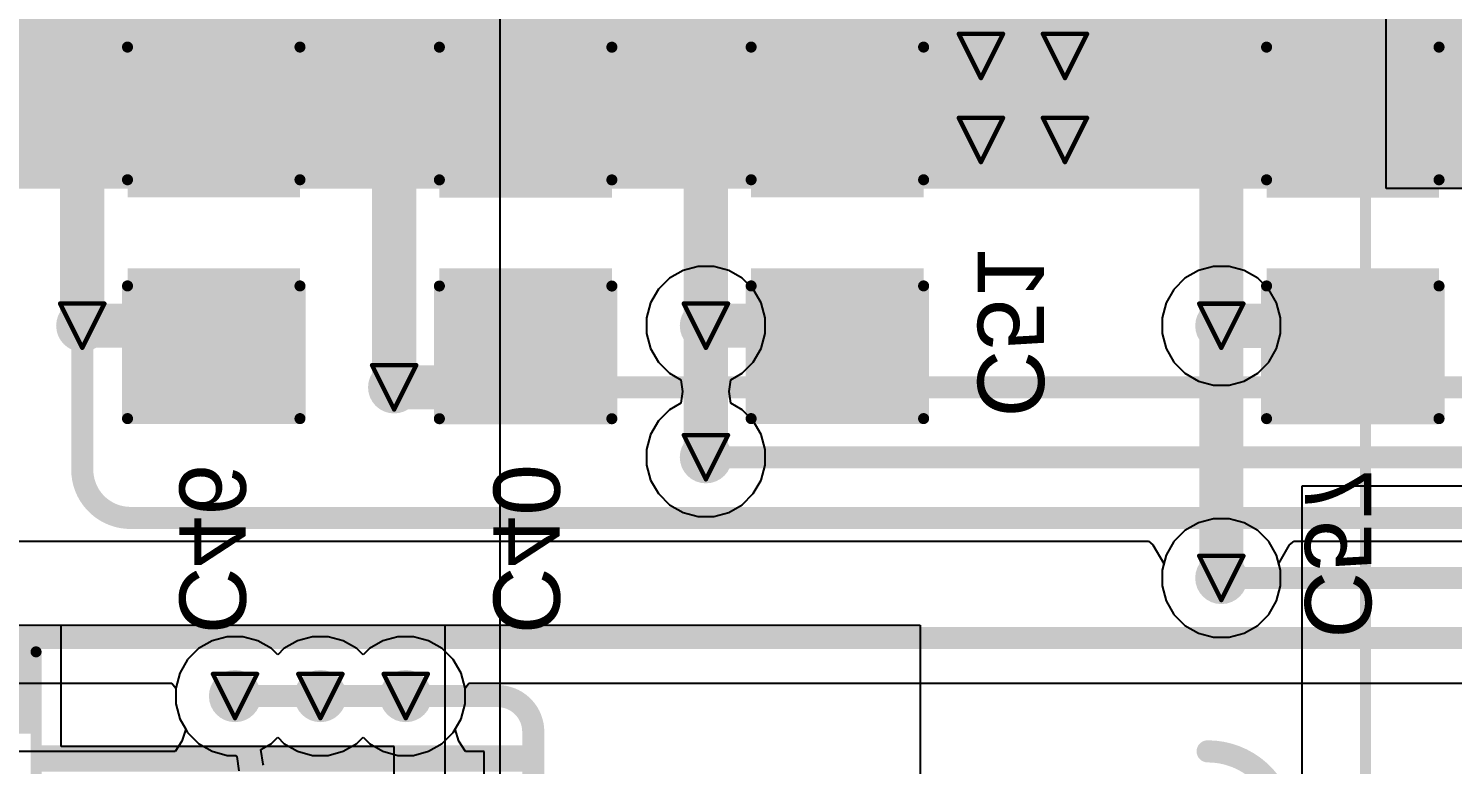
# Model space of a CAD drawing. Header units: inches. Extents: x 0 to 35.2, y -0.7 to 15.9.
# Drawn here: x 0.532 to 1.176, y 1.194 to 1.527 of the extents above; entities that cross this region are included whole.
import ezdxf

# ---------------------------------------------------------------- set-up
doc = ezdxf.new("R2010")
doc.units = ezdxf.units.IN
doc.header["$MEASUREMENT"] = 0
for name, color, linetype in [('Bottom Layer', 5, 'Continuous'), ('Bottom Overlay', 54, 'Continuous'), ('Bottom Paste', 16, 'Continuous'), ('Bottom Solder', 6, 'Continuous'), ('Drill Drawing', 1, 'Continuous'), ('GND1', 16, 'Continuous'), ('GND2', 76, 'Continuous'), ('Top Layer', 1, 'Continuous'), ('Top Overlay', 2, 'Continuous'), ('Via Holes', 16, 'Continuous')]:
    doc.layers.add(name, color=color, linetype=linetype)
doc.styles.add('Arial', font='', dxfattribs={"height": 0.2})
doc.styles.get('Arial').set_extended_font_data('Arial')

# ---------------------------------------------------------------- blocks, each defined once
blk = doc.blocks.new('R___0603_B_19')
at = {"layer": 'Bottom Layer'}
for points in [[(-0.045, -0.0175), (-0.045, 0.0175), (-0.015, 0.0175), (-0.015, -0.0175)], [(0.015, -0.0175), (0.015, 0.0175), (0.045, 0.0175), (0.045, -0.0175)]]:
    blk.add_hatch(color=5, dxfattribs=at).paths.add_polyline_path(points)
at = {"layer": 'Bottom Paste'}
for points in [[(-0.045, -0.0175), (-0.045, 0.0175), (-0.015, 0.0175), (-0.015, -0.0175)], [(0.015, -0.0175), (0.015, 0.0175), (0.045, 0.0175), (0.045, -0.0175)]]:
    blk.add_hatch(color=16, dxfattribs=at).paths.add_polyline_path(points)
at = {"layer": 'Bottom Solder'}
for points in [[(-0.049, -0.0215), (-0.049, 0.0215), (-0.011, 0.0215), (-0.011, -0.0215)], [(0.011, -0.0215), (0.011, 0.0215), (0.049, 0.0215), (0.049, -0.0215)]]:
    blk.add_hatch(color=6, dxfattribs=at).paths.add_polyline_path(points)
at = {"layer": 'Bottom Overlay'}
for points in [[(-0.048, -0.021, 0.005, 0.005, 0), (-0.048, 0.021, 0.005, 0.005, 0)], [(-0.048, 0.021, 0.005, 0.005, 0), (0.048, 0.021, 0.005, 0.005, 0)], [(0.048, -0.021, 0.005, 0.005, 0), (0.048, 0.021, 0.005, 0.005, 0)], [(0.048, -0.021, 0.005, 0.005, 0), (-0.048, -0.021, 0.005, 0.005, 0)]]:
    blk.add_lwpolyline(points, format="xyseb", dxfattribs=at)
for points in [[(-0.04925, 0.021, 0.0025, 0.0025, 1), (-0.04675, 0.021, 0.0025, 0.0025, 1)], [(-0.04925, 0.021, 0.0025, 0.0025, 1), (-0.04675, 0.021, 0.0025, 0.0025, 1)], [(0.04675, 0.021, 0.0025, 0.0025, 1), (0.04925, 0.021, 0.0025, 0.0025, 1)], [(0.04675, 0.021, 0.0025, 0.0025, 1), (0.04925, 0.021, 0.0025, 0.0025, 1)], [(-0.04925, -0.021, 0.0025, 0.0025, 1), (-0.04675, -0.021, 0.0025, 0.0025, 1)], [(-0.04925, -0.021, 0.0025, 0.0025, 1), (-0.04675, -0.021, 0.0025, 0.0025, 1)], [(0.04675, -0.021, 0.0025, 0.0025, 1), (0.04925, -0.021, 0.0025, 0.0025, 1)], [(0.04675, -0.021, 0.0025, 0.0025, 1), (0.04925, -0.021, 0.0025, 0.0025, 1)]]:
    blk.add_lwpolyline(points, format="xyseb", close=True, dxfattribs=at)
blk = doc.blocks.new('RAC05_05SK_480_26')
at = {"layer": 'Top Overlay'}
blk.add_lwpolyline([(1.03346, 0.5378, 0.005, 0.005, 0), (-1.03346, 0.5378, 0.005, 0.005, 0)], format="xyseb", dxfattribs=at)
blk = doc.blocks.new('C___1206_B_141')
at = {"layer": 'Bottom Layer'}
for points in [[(-0.08, 0.035), (-0.02, 0.035), (-0.02, -0.035), (-0.08, -0.035)], [(0.02, 0.035), (0.08, 0.035), (0.08, -0.035), (0.02, -0.035)]]:
    blk.add_hatch(color=5, dxfattribs=at).paths.add_polyline_path(points)
at = {"layer": 'Bottom Paste'}
for points in [[(-0.08, 0.035), (-0.02, 0.035), (-0.02, -0.035), (-0.08, -0.035)], [(0.02, 0.035), (0.08, 0.035), (0.08, -0.035), (0.02, -0.035)]]:
    blk.add_hatch(color=16, dxfattribs=at).paths.add_polyline_path(points)
at = {"layer": 'Bottom Solder'}
for points in [[(-0.084, 0.039), (-0.016, 0.039), (-0.016, -0.039), (-0.084, -0.039)], [(0.016, 0.039), (0.084, 0.039), (0.084, -0.039), (0.016, -0.039)]]:
    blk.add_hatch(color=6, dxfattribs=at).paths.add_polyline_path(points)
at = {"layer": 'Bottom Overlay'}
for points in [[(-0.024, 0.039, 0.005, 0.005, 0), (-0.084, 0.039, 0.005, 0.005, 0)], [(-0.084, -0.039, 0.005, 0.005, 0), (-0.084, 0.039, 0.005, 0.005, 0)], [(0.084, 0.039, 0.005, 0.005, 0), (0.024, 0.039, 0.005, 0.005, 0)], [(0.084, -0.039, 0.005, 0.005, 0), (0.084, 0.039, 0.005, 0.005, 0)], [(-0.024, -0.039, 0.005, 0.005, 0), (-0.084, -0.039, 0.005, 0.005, 0)], [(0.084, -0.039, 0.005, 0.005, 0), (0.024, -0.039, 0.005, 0.005, 0)]]:
    blk.add_lwpolyline(points, format="xyseb", dxfattribs=at)
for points in [[(-0.08525, 0.039, 0.0025, 0.0025, 1), (-0.08275, 0.039, 0.0025, 0.0025, 1)], [(-0.08525, 0.039, 0.0025, 0.0025, 1), (-0.08275, 0.039, 0.0025, 0.0025, 1)], [(-0.02525, 0.039, 0.0025, 0.0025, 1), (-0.02275, 0.039, 0.0025, 0.0025, 1)], [(0.02275, 0.039, 0.0025, 0.0025, 1), (0.02525, 0.039, 0.0025, 0.0025, 1)], [(0.08275, 0.039, 0.0025, 0.0025, 1), (0.08525, 0.039, 0.0025, 0.0025, 1)], [(0.08275, 0.039, 0.0025, 0.0025, 1), (0.08525, 0.039, 0.0025, 0.0025, 1)], [(-0.08525, -0.039, 0.0025, 0.0025, 1), (-0.08275, -0.039, 0.0025, 0.0025, 1)], [(-0.08525, -0.039, 0.0025, 0.0025, 1), (-0.08275, -0.039, 0.0025, 0.0025, 1)], [(-0.02525, -0.039, 0.0025, 0.0025, 1), (-0.02275, -0.039, 0.0025, 0.0025, 1)], [(0.02275, -0.039, 0.0025, 0.0025, 1), (0.02525, -0.039, 0.0025, 0.0025, 1)], [(0.08275, -0.039, 0.0025, 0.0025, 1), (0.08525, -0.039, 0.0025, 0.0025, 1)], [(0.08275, -0.039, 0.0025, 0.0025, 1), (0.08525, -0.039, 0.0025, 0.0025, 1)]]:
    blk.add_lwpolyline(points, format="xyseb", close=True, dxfattribs=at)
blk = doc.blocks.new('C___1206_B_147')
at = {"layer": 'Bottom Layer'}
for points in [[(-0.08, 0.035), (-0.02, 0.035), (-0.02, -0.035), (-0.08, -0.035)], [(0.02, 0.035), (0.08, 0.035), (0.08, -0.035), (0.02, -0.035)]]:
    blk.add_hatch(color=5, dxfattribs=at).paths.add_polyline_path(points)
at = {"layer": 'Bottom Paste'}
for points in [[(-0.08, 0.035), (-0.02, 0.035), (-0.02, -0.035), (-0.08, -0.035)], [(0.02, 0.035), (0.08, 0.035), (0.08, -0.035), (0.02, -0.035)]]:
    blk.add_hatch(color=16, dxfattribs=at).paths.add_polyline_path(points)
at = {"layer": 'Bottom Solder'}
for points in [[(-0.084, 0.039), (-0.016, 0.039), (-0.016, -0.039), (-0.084, -0.039)], [(0.016, 0.039), (0.084, 0.039), (0.084, -0.039), (0.016, -0.039)]]:
    blk.add_hatch(color=6, dxfattribs=at).paths.add_polyline_path(points)
at = {"layer": 'Bottom Overlay'}
for points in [[(-0.024, 0.039, 0.005, 0.005, 0), (-0.084, 0.039, 0.005, 0.005, 0)], [(-0.084, -0.039, 0.005, 0.005, 0), (-0.084, 0.039, 0.005, 0.005, 0)], [(0.084, 0.039, 0.005, 0.005, 0), (0.024, 0.039, 0.005, 0.005, 0)], [(0.084, -0.039, 0.005, 0.005, 0), (0.084, 0.039, 0.005, 0.005, 0)], [(-0.024, -0.039, 0.005, 0.005, 0), (-0.084, -0.039, 0.005, 0.005, 0)], [(0.084, -0.039, 0.005, 0.005, 0), (0.024, -0.039, 0.005, 0.005, 0)]]:
    blk.add_lwpolyline(points, format="xyseb", dxfattribs=at)
for points in [[(-0.08525, 0.039, 0.0025, 0.0025, 1), (-0.08275, 0.039, 0.0025, 0.0025, 1)], [(-0.08525, 0.039, 0.0025, 0.0025, 1), (-0.08275, 0.039, 0.0025, 0.0025, 1)], [(-0.02525, 0.039, 0.0025, 0.0025, 1), (-0.02275, 0.039, 0.0025, 0.0025, 1)], [(0.02275, 0.039, 0.0025, 0.0025, 1), (0.02525, 0.039, 0.0025, 0.0025, 1)], [(0.08275, 0.039, 0.0025, 0.0025, 1), (0.08525, 0.039, 0.0025, 0.0025, 1)], [(0.08275, 0.039, 0.0025, 0.0025, 1), (0.08525, 0.039, 0.0025, 0.0025, 1)], [(-0.08525, -0.039, 0.0025, 0.0025, 1), (-0.08275, -0.039, 0.0025, 0.0025, 1)], [(-0.08525, -0.039, 0.0025, 0.0025, 1), (-0.08275, -0.039, 0.0025, 0.0025, 1)], [(-0.02525, -0.039, 0.0025, 0.0025, 1), (-0.02275, -0.039, 0.0025, 0.0025, 1)], [(0.02275, -0.039, 0.0025, 0.0025, 1), (0.02525, -0.039, 0.0025, 0.0025, 1)], [(0.08275, -0.039, 0.0025, 0.0025, 1), (0.08525, -0.039, 0.0025, 0.0025, 1)], [(0.08275, -0.039, 0.0025, 0.0025, 1), (0.08525, -0.039, 0.0025, 0.0025, 1)]]:
    blk.add_lwpolyline(points, format="xyseb", close=True, dxfattribs=at)
blk = doc.blocks.new('C___1206_B_152')
at = {"layer": 'Bottom Layer'}
for points in [[(-0.08, 0.035), (-0.02, 0.035), (-0.02, -0.035), (-0.08, -0.035)], [(0.02, 0.035), (0.08, 0.035), (0.08, -0.035), (0.02, -0.035)]]:
    blk.add_hatch(color=5, dxfattribs=at).paths.add_polyline_path(points)
at = {"layer": 'Bottom Paste'}
for points in [[(-0.08, 0.035), (-0.02, 0.035), (-0.02, -0.035), (-0.08, -0.035)], [(0.02, 0.035), (0.08, 0.035), (0.08, -0.035), (0.02, -0.035)]]:
    blk.add_hatch(color=16, dxfattribs=at).paths.add_polyline_path(points)
at = {"layer": 'Bottom Solder'}
for points in [[(-0.084, 0.039), (-0.016, 0.039), (-0.016, -0.039), (-0.084, -0.039)], [(0.016, 0.039), (0.084, 0.039), (0.084, -0.039), (0.016, -0.039)]]:
    blk.add_hatch(color=6, dxfattribs=at).paths.add_polyline_path(points)
at = {"layer": 'Bottom Overlay'}
for points in [[(-0.084, -0.039, 0.005, 0.005, 0), (-0.084, 0.039, 0.005, 0.005, 0)], [(-0.024, 0.039, 0.005, 0.005, 0), (-0.084, 0.039, 0.005, 0.005, 0)], [(0.084, 0.039, 0.005, 0.005, 0), (0.024, 0.039, 0.005, 0.005, 0)], [(0.084, -0.039, 0.005, 0.005, 0), (0.084, 0.039, 0.005, 0.005, 0)], [(-0.024, -0.039, 0.005, 0.005, 0), (-0.084, -0.039, 0.005, 0.005, 0)], [(0.084, -0.039, 0.005, 0.005, 0), (0.024, -0.039, 0.005, 0.005, 0)]]:
    blk.add_lwpolyline(points, format="xyseb", dxfattribs=at)
for points in [[(-0.08525, 0.039, 0.0025, 0.0025, 1), (-0.08275, 0.039, 0.0025, 0.0025, 1)], [(-0.08525, 0.039, 0.0025, 0.0025, 1), (-0.08275, 0.039, 0.0025, 0.0025, 1)], [(-0.02525, 0.039, 0.0025, 0.0025, 1), (-0.02275, 0.039, 0.0025, 0.0025, 1)], [(0.02275, 0.039, 0.0025, 0.0025, 1), (0.02525, 0.039, 0.0025, 0.0025, 1)], [(0.08275, 0.039, 0.0025, 0.0025, 1), (0.08525, 0.039, 0.0025, 0.0025, 1)], [(0.08275, 0.039, 0.0025, 0.0025, 1), (0.08525, 0.039, 0.0025, 0.0025, 1)], [(-0.08525, -0.039, 0.0025, 0.0025, 1), (-0.08275, -0.039, 0.0025, 0.0025, 1)], [(-0.08525, -0.039, 0.0025, 0.0025, 1), (-0.08275, -0.039, 0.0025, 0.0025, 1)], [(-0.02525, -0.039, 0.0025, 0.0025, 1), (-0.02275, -0.039, 0.0025, 0.0025, 1)], [(0.02275, -0.039, 0.0025, 0.0025, 1), (0.02525, -0.039, 0.0025, 0.0025, 1)], [(0.08275, -0.039, 0.0025, 0.0025, 1), (0.08525, -0.039, 0.0025, 0.0025, 1)], [(0.08275, -0.039, 0.0025, 0.0025, 1), (0.08525, -0.039, 0.0025, 0.0025, 1)]]:
    blk.add_lwpolyline(points, format="xyseb", close=True, dxfattribs=at)
blk = doc.blocks.new('C___1206_B_158')
at = {"layer": 'Bottom Layer'}
for points in [[(-0.08, 0.035), (-0.02, 0.035), (-0.02, -0.035), (-0.08, -0.035)], [(0.02, 0.035), (0.08, 0.035), (0.08, -0.035), (0.02, -0.035)]]:
    blk.add_hatch(color=5, dxfattribs=at).paths.add_polyline_path(points)
at = {"layer": 'Bottom Paste'}
for points in [[(-0.08, 0.035), (-0.02, 0.035), (-0.02, -0.035), (-0.08, -0.035)], [(0.02, 0.035), (0.08, 0.035), (0.08, -0.035), (0.02, -0.035)]]:
    blk.add_hatch(color=16, dxfattribs=at).paths.add_polyline_path(points)
at = {"layer": 'Bottom Solder'}
for points in [[(-0.084, 0.039), (-0.016, 0.039), (-0.016, -0.039), (-0.084, -0.039)], [(0.016, 0.039), (0.084, 0.039), (0.084, -0.039), (0.016, -0.039)]]:
    blk.add_hatch(color=6, dxfattribs=at).paths.add_polyline_path(points)
at = {"layer": 'Bottom Overlay'}
for points in [[(-0.084, -0.039, 0.005, 0.005, 0), (-0.084, 0.039, 0.005, 0.005, 0)], [(-0.024, 0.039, 0.005, 0.005, 0), (-0.084, 0.039, 0.005, 0.005, 0)], [(0.084, 0.039, 0.005, 0.005, 0), (0.024, 0.039, 0.005, 0.005, 0)], [(0.084, -0.039, 0.005, 0.005, 0), (0.084, 0.039, 0.005, 0.005, 0)], [(-0.024, -0.039, 0.005, 0.005, 0), (-0.084, -0.039, 0.005, 0.005, 0)], [(0.084, -0.039, 0.005, 0.005, 0), (0.024, -0.039, 0.005, 0.005, 0)]]:
    blk.add_lwpolyline(points, format="xyseb", dxfattribs=at)
for points in [[(-0.08525, 0.039, 0.0025, 0.0025, 1), (-0.08275, 0.039, 0.0025, 0.0025, 1)], [(-0.08525, 0.039, 0.0025, 0.0025, 1), (-0.08275, 0.039, 0.0025, 0.0025, 1)], [(-0.02525, 0.039, 0.0025, 0.0025, 1), (-0.02275, 0.039, 0.0025, 0.0025, 1)], [(0.02275, 0.039, 0.0025, 0.0025, 1), (0.02525, 0.039, 0.0025, 0.0025, 1)], [(0.08275, 0.039, 0.0025, 0.0025, 1), (0.08525, 0.039, 0.0025, 0.0025, 1)], [(0.08275, 0.039, 0.0025, 0.0025, 1), (0.08525, 0.039, 0.0025, 0.0025, 1)], [(-0.08525, -0.039, 0.0025, 0.0025, 1), (-0.08275, -0.039, 0.0025, 0.0025, 1)], [(-0.08525, -0.039, 0.0025, 0.0025, 1), (-0.08275, -0.039, 0.0025, 0.0025, 1)], [(-0.02525, -0.039, 0.0025, 0.0025, 1), (-0.02275, -0.039, 0.0025, 0.0025, 1)], [(0.02275, -0.039, 0.0025, 0.0025, 1), (0.02525, -0.039, 0.0025, 0.0025, 1)], [(0.08275, -0.039, 0.0025, 0.0025, 1), (0.08525, -0.039, 0.0025, 0.0025, 1)], [(0.08275, -0.039, 0.0025, 0.0025, 1), (0.08525, -0.039, 0.0025, 0.0025, 1)]]:
    blk.add_lwpolyline(points, format="xyseb", close=True, dxfattribs=at)

msp = doc.modelspace()

# ---------------------------------------------------------------- hatches: boundary and pattern name
at = {"layer": 'Bottom Layer'}
msp.add_hatch(color=5, dxfattribs=at).paths.add_polyline_path([(0.37934, 1.45447), (1.36, 1.45447), (1.36, 1.58265), (0.37934, 1.58265)])
h = msp.add_hatch(color=5, dxfattribs=at)
edge = h.paths.add_edge_path()
edge.add_arc((0.96246, 1.51445), 0.01181, 0, 360)
h = msp.add_hatch(color=5, dxfattribs=at)
edge = h.paths.add_edge_path()
edge.add_arc((1.00046, 1.51445), 0.01181, 0, 360)
h = msp.add_hatch(color=5, dxfattribs=at)
edge = h.paths.add_edge_path()
edge.add_arc((0.96246, 1.47645), 0.01181, 0, 360)
h = msp.add_hatch(color=5, dxfattribs=at)
edge = h.paths.add_edge_path()
edge.add_arc((1.00046, 1.47645), 0.01181, 0, 360)
h = msp.add_hatch(color=5, dxfattribs=at)
edge = h.paths.add_edge_path()
edge.add_arc((0.55604, 1.39248), 0.01181, 0, 360)
h = msp.add_hatch(color=5, dxfattribs=at)
edge = h.paths.add_edge_path()
edge.add_arc((0.83808, 1.39248), 0.01181, 0, 360)
h = msp.add_hatch(color=5, dxfattribs=at)
edge = h.paths.add_edge_path()
edge.add_arc((1.07118, 1.39245), 0.01181, 0, 360)
h = msp.add_hatch(color=5, dxfattribs=at)
edge = h.paths.add_edge_path()
edge.add_arc((0.69709, 1.36461), 0.01181, 0, 360)
h = msp.add_hatch(color=5, dxfattribs=at)
edge = h.paths.add_edge_path()
edge.add_arc((0.83808, 1.333), 0.01181, 0, 360)
h = msp.add_hatch(color=5, dxfattribs=at)
edge = h.paths.add_edge_path()
edge.add_arc((1.07118, 1.27839), 0.01181, 0, 360)
h = msp.add_hatch(color=5, dxfattribs=at)
edge = h.paths.add_edge_path()
edge.add_arc((0.62512, 1.225), 0.01181, 0, 360)
h = msp.add_hatch(color=5, dxfattribs=at)
edge = h.paths.add_edge_path()
edge.add_arc((0.66373, 1.225), 0.01181, 0, 360)
h = msp.add_hatch(color=5, dxfattribs=at)
edge = h.paths.add_edge_path()
edge.add_arc((0.70235, 1.225), 0.01181, 0, 360)
at = {"layer": 'GND1'}
h = msp.add_hatch(color=16, dxfattribs=at)
edge = h.paths.add_edge_path()
edge.add_arc((0.96246, 1.51445), 0.01181, 0, 360)
h = msp.add_hatch(color=16, dxfattribs=at)
edge = h.paths.add_edge_path()
edge.add_arc((1.00046, 1.51445), 0.01181, 0, 360)
h = msp.add_hatch(color=16, dxfattribs=at)
edge = h.paths.add_edge_path()
edge.add_arc((0.96246, 1.47645), 0.01181, 0, 360)
h = msp.add_hatch(color=16, dxfattribs=at)
edge = h.paths.add_edge_path()
edge.add_arc((1.00046, 1.47645), 0.01181, 0, 360)
h = msp.add_hatch(color=16, dxfattribs=at)
edge = h.paths.add_edge_path()
edge.add_arc((0.55604, 1.39248), 0.01181, 0, 360)
h = msp.add_hatch(color=16, dxfattribs=at)
edge = h.paths.add_edge_path()
edge.add_arc((0.83808, 1.39248), 0.01181, 0, 360)
h = msp.add_hatch(color=16, dxfattribs=at)
edge = h.paths.add_edge_path()
edge.add_arc((1.07118, 1.39245), 0.01181, 0, 360)
h = msp.add_hatch(color=16, dxfattribs=at)
edge = h.paths.add_edge_path()
edge.add_arc((0.69709, 1.36461), 0.01181, 0, 360)
h = msp.add_hatch(color=16, dxfattribs=at)
edge = h.paths.add_edge_path()
edge.add_arc((0.83808, 1.333), 0.01181, 0, 360)
h = msp.add_hatch(color=16, dxfattribs=at)
edge = h.paths.add_edge_path()
edge.add_arc((1.07118, 1.27839), 0.01181, 0, 360)
h = msp.add_hatch(color=16, dxfattribs=at)
edge = h.paths.add_edge_path()
edge.add_arc((0.62512, 1.225), 0.01181, 0, 360)
h = msp.add_hatch(color=16, dxfattribs=at)
edge = h.paths.add_edge_path()
edge.add_arc((0.66373, 1.225), 0.01181, 0, 360)
h = msp.add_hatch(color=16, dxfattribs=at)
edge = h.paths.add_edge_path()
edge.add_arc((0.70235, 1.225), 0.01181, 0, 360)
at = {"layer": 'GND2'}
h = msp.add_hatch(color=76, dxfattribs=at)
edge = h.paths.add_edge_path()
edge.add_arc((0.96246, 1.51445), 0.01181, 0, 360)
h = msp.add_hatch(color=76, dxfattribs=at)
edge = h.paths.add_edge_path()
edge.add_arc((1.00046, 1.51445), 0.01181, 0, 360)
h = msp.add_hatch(color=76, dxfattribs=at)
edge = h.paths.add_edge_path()
edge.add_arc((0.96246, 1.47645), 0.01181, 0, 360)
h = msp.add_hatch(color=76, dxfattribs=at)
edge = h.paths.add_edge_path()
edge.add_arc((1.00046, 1.47645), 0.01181, 0, 360)
h = msp.add_hatch(color=76, dxfattribs=at)
edge = h.paths.add_edge_path()
edge.add_arc((0.55604, 1.39248), 0.01181, 0, 360)
h = msp.add_hatch(color=76, dxfattribs=at)
edge = h.paths.add_edge_path()
edge.add_arc((0.83808, 1.39248), 0.01181, 0, 360)
h = msp.add_hatch(color=76, dxfattribs=at)
edge = h.paths.add_edge_path()
edge.add_arc((1.07118, 1.39245), 0.01181, 0, 360)
h = msp.add_hatch(color=76, dxfattribs=at)
edge = h.paths.add_edge_path()
edge.add_arc((0.69709, 1.36461), 0.01181, 0, 360)
h = msp.add_hatch(color=76, dxfattribs=at)
edge = h.paths.add_edge_path()
edge.add_arc((0.83808, 1.333), 0.01181, 0, 360)
h = msp.add_hatch(color=76, dxfattribs=at)
edge = h.paths.add_edge_path()
edge.add_arc((1.07118, 1.27839), 0.01181, 0, 360)
h = msp.add_hatch(color=76, dxfattribs=at)
edge = h.paths.add_edge_path()
edge.add_arc((0.62512, 1.225), 0.01181, 0, 360)
h = msp.add_hatch(color=76, dxfattribs=at)
edge = h.paths.add_edge_path()
edge.add_arc((0.66373, 1.225), 0.01181, 0, 360)
h = msp.add_hatch(color=76, dxfattribs=at)
edge = h.paths.add_edge_path()
edge.add_arc((0.70235, 1.225), 0.01181, 0, 360)
at = {"layer": 'Top Layer'}
h = msp.add_hatch(color=1, dxfattribs=at)
edge = h.paths.add_edge_path()
edge.add_arc((0.96246, 1.51445), 0.01181, 0, 360)
h = msp.add_hatch(color=1, dxfattribs=at)
edge = h.paths.add_edge_path()
edge.add_arc((1.00046, 1.51445), 0.01181, 0, 360)
h = msp.add_hatch(color=1, dxfattribs=at)
edge = h.paths.add_edge_path()
edge.add_arc((0.96246, 1.47645), 0.01181, 0, 360)
h = msp.add_hatch(color=1, dxfattribs=at)
edge = h.paths.add_edge_path()
edge.add_arc((1.00046, 1.47645), 0.01181, 0, 360)
h = msp.add_hatch(color=1, dxfattribs=at)
edge = h.paths.add_edge_path()
edge.add_arc((0.55604, 1.39248), 0.01181, 0, 360)
h = msp.add_hatch(color=1, dxfattribs=at)
edge = h.paths.add_edge_path()
edge.add_arc((0.83808, 1.39248), 0.01181, 0, 360)
h = msp.add_hatch(color=1, dxfattribs=at)
edge = h.paths.add_edge_path()
edge.add_arc((1.07118, 1.39245), 0.01181, 0, 360)
h = msp.add_hatch(color=1, dxfattribs=at)
edge = h.paths.add_edge_path()
edge.add_arc((0.69709, 1.36461), 0.01181, 0, 360)
h = msp.add_hatch(color=1, dxfattribs=at)
edge = h.paths.add_edge_path()
edge.add_arc((0.83808, 1.333), 0.01181, 0, 360)
h = msp.add_hatch(color=1, dxfattribs=at)
edge = h.paths.add_edge_path()
edge.add_arc((1.07118, 1.27839), 0.01181, 0, 360)
h = msp.add_hatch(color=1, dxfattribs=at)
edge = h.paths.add_edge_path()
edge.add_arc((0.62512, 1.225), 0.01181, 0, 360)
h = msp.add_hatch(color=1, dxfattribs=at)
edge = h.paths.add_edge_path()
edge.add_arc((0.66373, 1.225), 0.01181, 0, 360)
h = msp.add_hatch(color=1, dxfattribs=at)
edge = h.paths.add_edge_path()
edge.add_arc((0.70235, 1.225), 0.01181, 0, 360)
msp.add_hatch(color=1, dxfattribs=at).paths.add_polyline_path([(0.53514, 1.19078), (0.75746, 1.19078), (0.75746, 1.20274), (0.53514, 1.20274)])
at = {"layer": 'Via Holes'}
h = msp.add_hatch(color=7, dxfattribs=at)
edge = h.paths.add_edge_path()
edge.add_arc((0.96246, 1.51445), 0.00591, 0, 360)
h = msp.add_hatch(color=7, dxfattribs=at)
edge = h.paths.add_edge_path()
edge.add_arc((1.00046, 1.51445), 0.00591, 0, 360)
h = msp.add_hatch(color=7, dxfattribs=at)
edge = h.paths.add_edge_path()
edge.add_arc((0.96246, 1.47645), 0.00591, 0, 360)
h = msp.add_hatch(color=7, dxfattribs=at)
edge = h.paths.add_edge_path()
edge.add_arc((1.00046, 1.47645), 0.00591, 0, 360)
h = msp.add_hatch(color=7, dxfattribs=at)
edge = h.paths.add_edge_path()
edge.add_arc((0.55604, 1.39248), 0.00591, 0, 360)
h = msp.add_hatch(color=7, dxfattribs=at)
edge = h.paths.add_edge_path()
edge.add_arc((0.83808, 1.39248), 0.00591, 0, 360)
h = msp.add_hatch(color=7, dxfattribs=at)
edge = h.paths.add_edge_path()
edge.add_arc((1.07118, 1.39245), 0.00591, 0, 360)
h = msp.add_hatch(color=7, dxfattribs=at)
edge = h.paths.add_edge_path()
edge.add_arc((0.69709, 1.36461), 0.00591, 0, 360)
h = msp.add_hatch(color=7, dxfattribs=at)
edge = h.paths.add_edge_path()
edge.add_arc((0.83808, 1.333), 0.00591, 0, 360)
h = msp.add_hatch(color=7, dxfattribs=at)
edge = h.paths.add_edge_path()
edge.add_arc((1.07118, 1.27839), 0.00591, 0, 360)
h = msp.add_hatch(color=7, dxfattribs=at)
edge = h.paths.add_edge_path()
edge.add_arc((0.62512, 1.225), 0.00591, 0, 360)
h = msp.add_hatch(color=7, dxfattribs=at)
edge = h.paths.add_edge_path()
edge.add_arc((0.66373, 1.225), 0.00591, 0, 360)
h = msp.add_hatch(color=7, dxfattribs=at)
edge = h.paths.add_edge_path()
edge.add_arc((0.70235, 1.225), 0.00591, 0, 360)

# ---------------------------------------------------------------- linework, layer by layer
at = {"layer": 'Bottom Layer'}
for p, q in [((1.14576, 1.45447), (1.14576, 1.58266)), ((1.36, 1.45447), (1.14576, 1.45447)), ((1.10769, 1.17486), (1.10769, 1.32)), ((1.10769, 1.32), (1.36, 1.32)), ((0.54655, 1.20217), (0.54655, 1.25707)), ((0.54655, 1.25707), (0.935, 1.25707)), ((0.935, 1.25707), (0.935, 1.12)), ((0.69709, 1.20217), (0.54655, 1.20217)), ((0.69709, 1.12), (0.69709, 1.20217))]:
    msp.add_line(p, q, dxfattribs=at)
for points in [[(1.00046, 1.49546, 0.01, 0.01, -0.414214), (1.005, 1.5, 0.01, 0.01, 0)], [(0.55604, 1.39248, 0.02, 0.02, 0), (0.6155, 1.39248, 0.02, 0.02, 0)], [(0.83808, 1.333, 0.02, 0.02, 0), (0.83808, 1.39248, 0.02, 0.02, 0)], [(0.83808, 1.39248, 0.02, 0.02, 0), (0.89754, 1.39248, 0.02, 0.02, 0)], [(1.07118, 1.28139, 0.02, 0.02, 0), (1.07118, 1.39245, 0.02, 0.02, 0)], [(1.07118, 1.39245, 0.02, 0.02, 0), (1.13064, 1.39245, 0.02, 0.02, 0)], [(0.73674, 1.36461, 0.02, 0.02, 0), (0.75655, 1.38442, 0.02, 0.02, 0)], [(0.69709, 1.36461, 0.02, 0.02, 0), (0.73674, 1.36461, 0.02, 0.02, 0)], [(0.66373, 1.225, 0.01, 0.01, -0.414214), (0.66173, 1.227, 0.01, 0.01, 0)], [(0.62551, 1.225, 0.01, 0.01, 0), (0.66373, 1.225, 0.01, 0.01, 0)], [(0.66373, 1.225, 0.01, 0.01, 0), (0.70235, 1.225, 0.01, 0.01, 0)], [(0.70235, 1.225, 0.01, 0.01, 0), (0.74386, 1.225, 0.01, 0.01, 0)], [(0.74386, 1.225, 0.01, 0.01, -0.414214), (0.76, 1.20886, 0.01, 0.01, 0)], [(0.76, 1.16, 0.01, 0.01, 0), (0.76, 1.20886, 0.01, 0.01, 0)]]:
    msp.add_lwpolyline(points, format="xyseb", dxfattribs=at)
for points in [[(1.0025, 1.5, 0.005, 0.005, 1), (1.0075, 1.5, 0.005, 0.005, 1)], [(0.99796, 1.49546, 0.005, 0.005, 1), (1.00296, 1.49546, 0.005, 0.005, 1)], [(0.55104, 1.39248, 0.01, 0.01, 1), (0.56104, 1.39248, 0.01, 0.01, 1)], [(0.6105, 1.39248, 0.01, 0.01, 1), (0.6205, 1.39248, 0.01, 0.01, 1)], [(0.83308, 1.39248, 0.01, 0.01, 1), (0.84308, 1.39248, 0.01, 0.01, 1)], [(0.83308, 1.39248, 0.01, 0.01, 1), (0.84308, 1.39248, 0.01, 0.01, 1)], [(0.89254, 1.39248, 0.01, 0.01, 1), (0.90254, 1.39248, 0.01, 0.01, 1)], [(1.06618, 1.39245, 0.01, 0.01, 1), (1.07618, 1.39245, 0.01, 0.01, 1)], [(1.06618, 1.39245, 0.01, 0.01, 1), (1.07618, 1.39245, 0.01, 0.01, 1)], [(1.12564, 1.39245, 0.01, 0.01, 1), (1.13564, 1.39245, 0.01, 0.01, 1)], [(0.75155, 1.38442, 0.01, 0.01, 1), (0.76155, 1.38442, 0.01, 0.01, 1)], [(0.69209, 1.36461, 0.01, 0.01, 1), (0.70209, 1.36461, 0.01, 0.01, 1)], [(0.73174, 1.36461, 0.01, 0.01, 1), (0.74174, 1.36461, 0.01, 0.01, 1)], [(0.73174, 1.36461, 0.01, 0.01, 1), (0.74174, 1.36461, 0.01, 0.01, 1)], [(0.83308, 1.333, 0.01, 0.01, 1), (0.84308, 1.333, 0.01, 0.01, 1)], [(1.06618, 1.28139, 0.01, 0.01, 1), (1.07618, 1.28139, 0.01, 0.01, 1)], [(0.65923, 1.227, 0.005, 0.005, 1), (0.66423, 1.227, 0.005, 0.005, 1)], [(0.62301, 1.225, 0.005, 0.005, 1), (0.62801, 1.225, 0.005, 0.005, 1)], [(0.66123, 1.225, 0.005, 0.005, 1), (0.66623, 1.225, 0.005, 0.005, 1)], [(0.66123, 1.225, 0.005, 0.005, 1), (0.66623, 1.225, 0.005, 0.005, 1)], [(0.66123, 1.225, 0.005, 0.005, 1), (0.66623, 1.225, 0.005, 0.005, 1)], [(0.69985, 1.225, 0.005, 0.005, 1), (0.70485, 1.225, 0.005, 0.005, 1)], [(0.69985, 1.225, 0.005, 0.005, 1), (0.70485, 1.225, 0.005, 0.005, 1)], [(0.74136, 1.225, 0.005, 0.005, 1), (0.74636, 1.225, 0.005, 0.005, 1)], [(0.74136, 1.225, 0.005, 0.005, 1), (0.74636, 1.225, 0.005, 0.005, 1)], [(0.7575, 1.20886, 0.005, 0.005, 1), (0.7625, 1.20886, 0.005, 0.005, 1)], [(0.7575, 1.20886, 0.005, 0.005, 1), (0.7625, 1.20886, 0.005, 0.005, 1)]]:
    msp.add_lwpolyline(points, format="xyseb", close=True, dxfattribs=at)
at = {"layer": 'Drill Drawing'}
for points in [[(0.95246, 1.52445, 0.002, 0.002, 0), (0.97246, 1.52445, 0.002, 0.002, 0)], [(0.95246, 1.52445, 0.002, 0.002, 0), (0.96246, 1.50445, 0.002, 0.002, 0)], [(0.96246, 1.50445, 0.002, 0.002, 0), (0.97246, 1.52445, 0.002, 0.002, 0)], [(0.99046, 1.52445, 0.002, 0.002, 0), (1.01046, 1.52445, 0.002, 0.002, 0)], [(0.99046, 1.52445, 0.002, 0.002, 0), (1.00046, 1.50445, 0.002, 0.002, 0)], [(1.00046, 1.50445, 0.002, 0.002, 0), (1.01046, 1.52445, 0.002, 0.002, 0)], [(0.95246, 1.48645, 0.002, 0.002, 0), (0.97246, 1.48645, 0.002, 0.002, 0)], [(0.95246, 1.48645, 0.002, 0.002, 0), (0.96246, 1.46645, 0.002, 0.002, 0)], [(0.96246, 1.46645, 0.002, 0.002, 0), (0.97246, 1.48645, 0.002, 0.002, 0)], [(0.99046, 1.48645, 0.002, 0.002, 0), (1.01046, 1.48645, 0.002, 0.002, 0)], [(0.99046, 1.48645, 0.002, 0.002, 0), (1.00046, 1.46645, 0.002, 0.002, 0)], [(1.00046, 1.46645, 0.002, 0.002, 0), (1.01046, 1.48645, 0.002, 0.002, 0)], [(0.54604, 1.40248, 0.002, 0.002, 0), (0.56604, 1.40248, 0.002, 0.002, 0)], [(0.54604, 1.40248, 0.002, 0.002, 0), (0.55604, 1.38248, 0.002, 0.002, 0)], [(0.55604, 1.38248, 0.002, 0.002, 0), (0.56604, 1.40248, 0.002, 0.002, 0)], [(0.82808, 1.40248, 0.002, 0.002, 0), (0.84808, 1.40248, 0.002, 0.002, 0)], [(0.82808, 1.40248, 0.002, 0.002, 0), (0.83808, 1.38248, 0.002, 0.002, 0)], [(0.83808, 1.38248, 0.002, 0.002, 0), (0.84808, 1.40248, 0.002, 0.002, 0)], [(1.06118, 1.40245, 0.002, 0.002, 0), (1.08118, 1.40245, 0.002, 0.002, 0)], [(1.06118, 1.40245, 0.002, 0.002, 0), (1.07118, 1.38245, 0.002, 0.002, 0)], [(1.07118, 1.38245, 0.002, 0.002, 0), (1.08118, 1.40245, 0.002, 0.002, 0)], [(0.68709, 1.37461, 0.002, 0.002, 0), (0.70709, 1.37461, 0.002, 0.002, 0)], [(0.68709, 1.37461, 0.002, 0.002, 0), (0.69709, 1.35461, 0.002, 0.002, 0)], [(0.69709, 1.35461, 0.002, 0.002, 0), (0.70709, 1.37461, 0.002, 0.002, 0)], [(0.82808, 1.343, 0.002, 0.002, 0), (0.84808, 1.343, 0.002, 0.002, 0)], [(0.82808, 1.343, 0.002, 0.002, 0), (0.83808, 1.323, 0.002, 0.002, 0)], [(0.83808, 1.323, 0.002, 0.002, 0), (0.84808, 1.343, 0.002, 0.002, 0)], [(1.06118, 1.28839, 0.002, 0.002, 0), (1.08118, 1.28839, 0.002, 0.002, 0)], [(1.06118, 1.28839, 0.002, 0.002, 0), (1.07118, 1.26839, 0.002, 0.002, 0)], [(1.07118, 1.26839, 0.002, 0.002, 0), (1.08118, 1.28839, 0.002, 0.002, 0)], [(0.61512, 1.235, 0.002, 0.002, 0), (0.63512, 1.235, 0.002, 0.002, 0)], [(0.61512, 1.235, 0.002, 0.002, 0), (0.62512, 1.215, 0.002, 0.002, 0)], [(0.62512, 1.215, 0.002, 0.002, 0), (0.63512, 1.235, 0.002, 0.002, 0)], [(0.65373, 1.235, 0.002, 0.002, 0), (0.67373, 1.235, 0.002, 0.002, 0)], [(0.65373, 1.235, 0.002, 0.002, 0), (0.66373, 1.215, 0.002, 0.002, 0)], [(0.66373, 1.215, 0.002, 0.002, 0), (0.67373, 1.235, 0.002, 0.002, 0)], [(0.69235, 1.235, 0.002, 0.002, 0), (0.71235, 1.235, 0.002, 0.002, 0)], [(0.69235, 1.235, 0.002, 0.002, 0), (0.70235, 1.215, 0.002, 0.002, 0)], [(0.70235, 1.215, 0.002, 0.002, 0), (0.71235, 1.235, 0.002, 0.002, 0)]]:
    msp.add_lwpolyline(points, format="xyseb", dxfattribs=at)
for points in [[(0.95196, 1.52445, 0.001, 0.001, 1), (0.95296, 1.52445, 0.001, 0.001, 1)], [(0.95196, 1.52445, 0.001, 0.001, 1), (0.95296, 1.52445, 0.001, 0.001, 1)], [(0.97196, 1.52445, 0.001, 0.001, 1), (0.97296, 1.52445, 0.001, 0.001, 1)], [(0.97196, 1.52445, 0.001, 0.001, 1), (0.97296, 1.52445, 0.001, 0.001, 1)], [(0.98996, 1.52445, 0.001, 0.001, 1), (0.99096, 1.52445, 0.001, 0.001, 1)], [(0.98996, 1.52445, 0.001, 0.001, 1), (0.99096, 1.52445, 0.001, 0.001, 1)], [(1.00996, 1.52445, 0.001, 0.001, 1), (1.01096, 1.52445, 0.001, 0.001, 1)], [(1.00996, 1.52445, 0.001, 0.001, 1), (1.01096, 1.52445, 0.001, 0.001, 1)], [(0.96196, 1.50445, 0.001, 0.001, 1), (0.96296, 1.50445, 0.001, 0.001, 1)], [(0.96196, 1.50445, 0.001, 0.001, 1), (0.96296, 1.50445, 0.001, 0.001, 1)], [(0.99996, 1.50445, 0.001, 0.001, 1), (1.00096, 1.50445, 0.001, 0.001, 1)], [(0.99996, 1.50445, 0.001, 0.001, 1), (1.00096, 1.50445, 0.001, 0.001, 1)], [(0.95196, 1.48645, 0.001, 0.001, 1), (0.95296, 1.48645, 0.001, 0.001, 1)], [(0.95196, 1.48645, 0.001, 0.001, 1), (0.95296, 1.48645, 0.001, 0.001, 1)], [(0.97196, 1.48645, 0.001, 0.001, 1), (0.97296, 1.48645, 0.001, 0.001, 1)], [(0.97196, 1.48645, 0.001, 0.001, 1), (0.97296, 1.48645, 0.001, 0.001, 1)], [(0.98996, 1.48645, 0.001, 0.001, 1), (0.99096, 1.48645, 0.001, 0.001, 1)], [(0.98996, 1.48645, 0.001, 0.001, 1), (0.99096, 1.48645, 0.001, 0.001, 1)], [(1.00996, 1.48645, 0.001, 0.001, 1), (1.01096, 1.48645, 0.001, 0.001, 1)], [(1.00996, 1.48645, 0.001, 0.001, 1), (1.01096, 1.48645, 0.001, 0.001, 1)], [(0.96196, 1.46645, 0.001, 0.001, 1), (0.96296, 1.46645, 0.001, 0.001, 1)], [(0.96196, 1.46645, 0.001, 0.001, 1), (0.96296, 1.46645, 0.001, 0.001, 1)], [(0.99996, 1.46645, 0.001, 0.001, 1), (1.00096, 1.46645, 0.001, 0.001, 1)], [(0.99996, 1.46645, 0.001, 0.001, 1), (1.00096, 1.46645, 0.001, 0.001, 1)], [(0.54554, 1.40248, 0.001, 0.001, 1), (0.54654, 1.40248, 0.001, 0.001, 1)], [(0.54554, 1.40248, 0.001, 0.001, 1), (0.54654, 1.40248, 0.001, 0.001, 1)], [(0.56554, 1.40248, 0.001, 0.001, 1), (0.56654, 1.40248, 0.001, 0.001, 1)], [(0.56554, 1.40248, 0.001, 0.001, 1), (0.56654, 1.40248, 0.001, 0.001, 1)], [(0.82758, 1.40248, 0.001, 0.001, 1), (0.82858, 1.40248, 0.001, 0.001, 1)], [(0.82758, 1.40248, 0.001, 0.001, 1), (0.82858, 1.40248, 0.001, 0.001, 1)], [(0.84758, 1.40248, 0.001, 0.001, 1), (0.84858, 1.40248, 0.001, 0.001, 1)], [(0.84758, 1.40248, 0.001, 0.001, 1), (0.84858, 1.40248, 0.001, 0.001, 1)], [(1.06068, 1.40245, 0.001, 0.001, 1), (1.06168, 1.40245, 0.001, 0.001, 1)], [(1.06068, 1.40245, 0.001, 0.001, 1), (1.06168, 1.40245, 0.001, 0.001, 1)], [(1.08068, 1.40245, 0.001, 0.001, 1), (1.08168, 1.40245, 0.001, 0.001, 1)], [(1.08068, 1.40245, 0.001, 0.001, 1), (1.08168, 1.40245, 0.001, 0.001, 1)], [(0.55554, 1.38248, 0.001, 0.001, 1), (0.55654, 1.38248, 0.001, 0.001, 1)], [(0.55554, 1.38248, 0.001, 0.001, 1), (0.55654, 1.38248, 0.001, 0.001, 1)], [(0.83758, 1.38248, 0.001, 0.001, 1), (0.83858, 1.38248, 0.001, 0.001, 1)], [(0.83758, 1.38248, 0.001, 0.001, 1), (0.83858, 1.38248, 0.001, 0.001, 1)], [(1.07068, 1.38245, 0.001, 0.001, 1), (1.07168, 1.38245, 0.001, 0.001, 1)], [(1.07068, 1.38245, 0.001, 0.001, 1), (1.07168, 1.38245, 0.001, 0.001, 1)], [(0.68659, 1.37461, 0.001, 0.001, 1), (0.68759, 1.37461, 0.001, 0.001, 1)], [(0.68659, 1.37461, 0.001, 0.001, 1), (0.68759, 1.37461, 0.001, 0.001, 1)], [(0.70659, 1.37461, 0.001, 0.001, 1), (0.70759, 1.37461, 0.001, 0.001, 1)], [(0.70659, 1.37461, 0.001, 0.001, 1), (0.70759, 1.37461, 0.001, 0.001, 1)], [(0.69659, 1.35461, 0.001, 0.001, 1), (0.69759, 1.35461, 0.001, 0.001, 1)], [(0.69659, 1.35461, 0.001, 0.001, 1), (0.69759, 1.35461, 0.001, 0.001, 1)], [(0.82758, 1.343, 0.001, 0.001, 1), (0.82858, 1.343, 0.001, 0.001, 1)], [(0.82758, 1.343, 0.001, 0.001, 1), (0.82858, 1.343, 0.001, 0.001, 1)], [(0.84758, 1.343, 0.001, 0.001, 1), (0.84858, 1.343, 0.001, 0.001, 1)], [(0.84758, 1.343, 0.001, 0.001, 1), (0.84858, 1.343, 0.001, 0.001, 1)], [(0.83758, 1.323, 0.001, 0.001, 1), (0.83858, 1.323, 0.001, 0.001, 1)], [(0.83758, 1.323, 0.001, 0.001, 1), (0.83858, 1.323, 0.001, 0.001, 1)], [(1.06068, 1.28839, 0.001, 0.001, 1), (1.06168, 1.28839, 0.001, 0.001, 1)], [(1.06068, 1.28839, 0.001, 0.001, 1), (1.06168, 1.28839, 0.001, 0.001, 1)], [(1.08068, 1.28839, 0.001, 0.001, 1), (1.08168, 1.28839, 0.001, 0.001, 1)], [(1.08068, 1.28839, 0.001, 0.001, 1), (1.08168, 1.28839, 0.001, 0.001, 1)], [(1.07068, 1.26839, 0.001, 0.001, 1), (1.07168, 1.26839, 0.001, 0.001, 1)], [(1.07068, 1.26839, 0.001, 0.001, 1), (1.07168, 1.26839, 0.001, 0.001, 1)], [(0.61462, 1.235, 0.001, 0.001, 1), (0.61562, 1.235, 0.001, 0.001, 1)], [(0.61462, 1.235, 0.001, 0.001, 1), (0.61562, 1.235, 0.001, 0.001, 1)], [(0.63462, 1.235, 0.001, 0.001, 1), (0.63562, 1.235, 0.001, 0.001, 1)], [(0.63462, 1.235, 0.001, 0.001, 1), (0.63562, 1.235, 0.001, 0.001, 1)], [(0.65323, 1.235, 0.001, 0.001, 1), (0.65423, 1.235, 0.001, 0.001, 1)], [(0.65323, 1.235, 0.001, 0.001, 1), (0.65423, 1.235, 0.001, 0.001, 1)], [(0.67323, 1.235, 0.001, 0.001, 1), (0.67423, 1.235, 0.001, 0.001, 1)], [(0.67323, 1.235, 0.001, 0.001, 1), (0.67423, 1.235, 0.001, 0.001, 1)], [(0.69185, 1.235, 0.001, 0.001, 1), (0.69285, 1.235, 0.001, 0.001, 1)], [(0.69185, 1.235, 0.001, 0.001, 1), (0.69285, 1.235, 0.001, 0.001, 1)], [(0.71185, 1.235, 0.001, 0.001, 1), (0.71285, 1.235, 0.001, 0.001, 1)], [(0.71185, 1.235, 0.001, 0.001, 1), (0.71285, 1.235, 0.001, 0.001, 1)], [(0.62462, 1.215, 0.001, 0.001, 1), (0.62562, 1.215, 0.001, 0.001, 1)], [(0.62462, 1.215, 0.001, 0.001, 1), (0.62562, 1.215, 0.001, 0.001, 1)], [(0.66323, 1.215, 0.001, 0.001, 1), (0.66423, 1.215, 0.001, 0.001, 1)], [(0.66323, 1.215, 0.001, 0.001, 1), (0.66423, 1.215, 0.001, 0.001, 1)], [(0.70185, 1.215, 0.001, 0.001, 1), (0.70285, 1.215, 0.001, 0.001, 1)], [(0.70185, 1.215, 0.001, 0.001, 1), (0.70285, 1.215, 0.001, 0.001, 1)]]:
    msp.add_lwpolyline(points, format="xyseb", close=True, dxfattribs=at)
at = {"layer": 'GND1'}
for p, q in [((0.745, 0.72), (0.745, 1.60827)), ((0.82773, 1.41746), (0.82161, 1.41393)), ((0.83455, 1.41929), (0.82773, 1.41746)), ((0.84161, 1.41929), (0.83455, 1.41929)), ((0.84843, 1.41746), (0.84161, 1.41929)), ((0.85454, 1.41393), (0.84843, 1.41746)), ((1.06083, 1.41743), (1.05471, 1.4139)), ((1.06765, 1.41926), (1.06083, 1.41743)), ((1.07471, 1.41926), (1.06765, 1.41926)), ((1.08152, 1.41743), (1.07471, 1.41926)), ((1.08764, 1.4139), (1.08152, 1.41743)), ((0.82161, 1.41393), (0.81662, 1.40894)), ((0.85953, 1.40894), (0.85454, 1.41393)), ((1.05471, 1.4139), (1.04972, 1.40891)), ((1.09263, 1.40891), (1.08764, 1.4139)), ((0.81662, 1.40894), (0.81309, 1.40282)), ((0.86306, 1.40282), (0.85953, 1.40894)), ((1.04972, 1.40891), (1.04619, 1.4028)), ((1.09616, 1.4028), (1.09263, 1.40891)), ((0.81309, 1.40282), (0.81127, 1.39601)), ((0.86489, 1.39601), (0.86306, 1.40282)), ((1.04619, 1.4028), (1.04436, 1.39598)), ((1.09799, 1.39598), (1.09616, 1.4028)), ((0.81127, 1.39601), (0.81127, 1.38895)), ((0.86489, 1.38895), (0.86489, 1.39601)), ((1.04436, 1.39598), (1.04436, 1.38892)), ((1.09799, 1.38892), (1.09799, 1.39598)), ((0.81127, 1.38895), (0.81309, 1.38213)), ((0.86306, 1.38213), (0.86489, 1.38895)), ((1.04436, 1.38892), (1.04619, 1.3821)), ((1.09616, 1.3821), (1.09799, 1.38892)), ((0.81309, 1.38213), (0.81662, 1.37601)), ((0.85953, 1.37601), (0.86306, 1.38213)), ((1.04619, 1.3821), (1.04972, 1.37599)), ((1.09263, 1.37599), (1.09616, 1.3821)), ((0.81662, 1.37601), (0.82161, 1.37102)), ((0.85454, 1.37102), (0.85953, 1.37601)), ((1.04972, 1.37599), (1.05471, 1.371)), ((1.08764, 1.371), (1.09263, 1.37599)), ((0.82161, 1.37102), (0.82673, 1.36807)), ((0.82673, 1.36807), (0.82752, 1.36274)), ((0.84864, 1.36274), (0.84943, 1.36807)), ((0.84943, 1.36807), (0.85454, 1.37102)), ((1.05471, 1.371), (1.06083, 1.36747)), ((1.06083, 1.36747), (1.06765, 1.36564)), ((1.06765, 1.36564), (1.07471, 1.36564)), ((1.07471, 1.36564), (1.08152, 1.36747)), ((1.08152, 1.36747), (1.08764, 1.371)), ((0.82752, 1.36274), (0.82673, 1.35741)), ((0.84943, 1.35741), (0.84864, 1.36274)), ((0.82161, 1.35445), (0.81662, 1.34946)), ((0.82673, 1.35741), (0.82161, 1.35445)), ((0.85454, 1.35445), (0.84943, 1.35741)), ((0.85953, 1.34946), (0.85454, 1.35445)), ((0.81662, 1.34946), (0.81309, 1.34335)), ((0.86306, 1.34335), (0.85953, 1.34946)), ((0.81309, 1.34335), (0.81127, 1.33653)), ((0.86489, 1.33653), (0.86306, 1.34335)), ((0.81127, 1.33653), (0.81127, 1.32947)), ((0.86489, 1.32947), (0.86489, 1.33653)), ((0.81127, 1.32947), (0.81309, 1.32265)), ((0.86306, 1.32265), (0.86489, 1.32947)), ((0.81309, 1.32265), (0.81662, 1.31654)), ((0.85953, 1.31654), (0.86306, 1.32265)), ((0.81662, 1.31654), (0.82161, 1.31155)), ((0.85454, 1.31155), (0.85953, 1.31654)), ((0.82161, 1.31155), (0.82773, 1.30802)), ((0.82773, 1.30802), (0.83455, 1.30619)), ((0.84161, 1.30619), (0.84843, 1.30802)), ((0.84843, 1.30802), (0.85454, 1.31155)), ((0.83455, 1.30619), (0.84161, 1.30619)), ((1.06083, 1.30337), (1.05471, 1.29984)), ((1.06765, 1.3052), (1.06083, 1.30337)), ((1.07471, 1.3052), (1.06765, 1.3052)), ((1.08152, 1.30337), (1.07471, 1.3052)), ((1.08764, 1.29984), (1.08152, 1.30337)), ((1.04972, 1.29485), (1.04619, 1.28874)), ((1.05471, 1.29984), (1.04972, 1.29485)), ((1.09263, 1.29485), (1.08764, 1.29984)), ((1.09616, 1.28874), (1.09263, 1.29485)), ((1.04619, 1.28874), (1.04436, 1.28192)), ((1.09799, 1.28192), (1.09616, 1.28874)), ((1.04436, 1.28192), (1.04436, 1.27486)), ((1.09799, 1.27486), (1.09799, 1.28192)), ((1.04436, 1.27486), (1.04619, 1.26804)), ((1.09616, 1.26804), (1.09799, 1.27486)), ((1.04619, 1.26804), (1.04972, 1.26193)), ((1.09263, 1.26193), (1.09616, 1.26804)), ((0.34555, 1.25707), (0.72, 1.25707)), ((0.72, 1.25707), (0.72, 0.69789)), ((1.04972, 1.26193), (1.05471, 1.25694)), ((1.05471, 1.25694), (1.06083, 1.25341)), ((1.08152, 1.25341), (1.08764, 1.25694)), ((1.08764, 1.25694), (1.09263, 1.26193)), ((1.06083, 1.25341), (1.06765, 1.25158)), ((1.06765, 1.25158), (1.07471, 1.25158)), ((1.07471, 1.25158), (1.08152, 1.25341))]:
    msp.add_line(p, q, dxfattribs=at)
at = {"layer": 'GND2'}
for p, q in [((0.28, 1.295), (1.03826, 1.295)), ((1.03826, 1.295), (1.04028, 1.2934)), ((1.10207, 1.2934), (1.10409, 1.295)), ((1.10409, 1.295), (1.7211, 1.295)), ((1.04028, 1.2934), (1.04519, 1.285)), ((1.09716, 1.285), (1.10207, 1.2934)), ((1.04519, 1.285), (1.04436, 1.28192)), ((1.04436, 1.28192), (1.04436, 1.27486)), ((1.09799, 1.28192), (1.09716, 1.285)), ((1.09799, 1.27486), (1.09799, 1.28192)), ((1.04436, 1.27486), (1.04619, 1.26804)), ((1.09616, 1.26804), (1.09799, 1.27486)), ((1.04619, 1.26804), (1.04972, 1.26193)), ((1.09263, 1.26193), (1.09616, 1.26804)), ((1.04972, 1.26193), (1.05471, 1.25694)), ((1.05471, 1.25694), (1.06083, 1.25341)), ((1.08152, 1.25341), (1.08764, 1.25694)), ((1.08764, 1.25694), (1.09263, 1.26193)), ((0.61477, 1.24998), (0.60866, 1.24645)), ((0.62159, 1.25181), (0.61477, 1.24998)), ((0.62865, 1.25181), (0.62159, 1.25181)), ((0.63547, 1.24998), (0.62865, 1.25181)), ((0.64158, 1.24645), (0.63547, 1.24998)), ((0.65339, 1.24998), (0.64727, 1.24645)), ((0.6602, 1.25181), (0.65339, 1.24998)), ((0.66726, 1.25181), (0.6602, 1.25181)), ((0.67408, 1.24998), (0.66726, 1.25181)), ((0.6802, 1.24645), (0.67408, 1.24998)), ((0.692, 1.24998), (0.68589, 1.24645)), ((0.69882, 1.25181), (0.692, 1.24998)), ((0.70588, 1.25181), (0.69882, 1.25181)), ((0.7127, 1.24998), (0.70588, 1.25181)), ((0.71881, 1.24645), (0.7127, 1.24998)), ((1.06083, 1.25341), (1.06765, 1.25158)), ((1.06765, 1.25158), (1.07471, 1.25158)), ((1.07471, 1.25158), (1.08152, 1.25341)), ((0.60866, 1.24645), (0.60366, 1.24146)), ((0.64443, 1.24361), (0.64158, 1.24645)), ((0.64727, 1.24645), (0.64443, 1.24361)), ((0.68304, 1.24361), (0.6802, 1.24645)), ((0.68589, 1.24645), (0.68304, 1.24361)), ((0.7238, 1.24146), (0.71881, 1.24645)), ((0.60366, 1.24146), (0.60013, 1.23535)), ((0.72733, 1.23535), (0.7238, 1.24146)), ((0.60013, 1.23535), (0.59831, 1.22853)), ((0.72916, 1.22853), (0.72733, 1.23535)), ((0.59831, 1.22853), (0.59831, 1.22147)), ((0.72916, 1.22147), (0.72916, 1.22853)), ((0.59831, 1.22147), (0.60013, 1.21465)), ((0.72733, 1.21465), (0.72916, 1.22147)), ((0.60013, 1.21465), (0.60282, 1.21)), ((0.72465, 1.21), (0.72733, 1.21465)), ((0.6011, 1.20463), (0.59806, 1.2)), ((0.60282, 1.21), (0.6011, 1.20463)), ((0.72637, 1.20463), (0.72465, 1.21)), ((0.72941, 1.2), (0.72637, 1.20463)), ((0.59806, 1.2), (0.28035, 1.2)), ((0.73787, 1.2), (0.72941, 1.2)), ((0.73787, 1.12728), (0.73787, 1.2))]:
    msp.add_line(p, q, dxfattribs=at)
msp.add_lwpolyline([(1.065, 1.2, 0.01, 0.01, -0.414214), (1.1, 1.165, 0.01, 0.01, 0)], format="xyseb", dxfattribs=at)
msp.add_lwpolyline([(1.0625, 1.2, 0.005, 0.005, 1), (1.0675, 1.2, 0.005, 0.005, 1)], format="xyseb", close=True, dxfattribs=at)
at = {"layer": 'Top Layer'}
for p, q in [((0.4353, 1.23082), (0.59655, 1.23082)), ((0.59655, 1.23082), (0.59831, 1.22853)), ((0.72916, 1.22853), (0.73092, 1.23082)), ((0.73092, 1.23082), (1.38816, 1.23082)), ((0.59831, 1.22853), (0.59831, 1.22147)), ((0.72916, 1.22147), (0.72916, 1.22853)), ((0.59831, 1.22147), (0.60013, 1.21465)), ((0.72733, 1.21465), (0.72916, 1.22147)), ((0.60013, 1.21465), (0.60366, 1.20854)), ((0.7238, 1.20854), (0.72733, 1.21465)), ((0.60366, 1.20854), (0.60866, 1.20355)), ((0.64158, 1.20355), (0.64443, 1.20639)), ((0.64443, 1.20639), (0.64727, 1.20355)), ((0.6802, 1.20355), (0.68304, 1.20639)), ((0.68304, 1.20639), (0.68589, 1.20355)), ((0.71881, 1.20355), (0.7238, 1.20854)), ((0.60866, 1.20355), (0.61477, 1.20002)), ((0.61477, 1.20002), (0.62159, 1.19819)), ((0.62159, 1.19819), (0.62568, 1.19819)), ((0.62568, 1.19819), (0.62587, 1.19772)), ((0.63684, 1.20081), (0.64158, 1.20355)), ((0.63781, 1.19428), (0.63684, 1.20081)), ((0.64727, 1.20355), (0.65339, 1.20002)), ((0.65339, 1.20002), (0.6602, 1.19819)), ((0.6602, 1.19819), (0.66726, 1.19819)), ((0.66726, 1.19819), (0.67408, 1.20002)), ((0.67408, 1.20002), (0.6802, 1.20355)), ((0.68589, 1.20355), (0.692, 1.20002)), ((0.692, 1.20002), (0.69882, 1.19819)), ((0.69882, 1.19819), (0.70588, 1.19819)), ((0.70588, 1.19819), (0.7127, 1.20002)), ((0.7127, 1.20002), (0.71881, 1.20355)), ((0.62587, 1.19772), (0.62684, 1.19119)), ((0.638, 1.19381), (0.63781, 1.19428))]:
    msp.add_line(p, q, dxfattribs=at)
for points in [[(0.55604, 1.39248, 0.02, 0.02, 0), (0.55604, 1.71, 0.02, 0.02, 0)], [(0.69709, 1.36661, 0.02, 0.02, 0), (0.69709, 1.70998, 0.02, 0.02, 0)], [(0.83808, 1.39248, 0.02, 0.02, 0), (0.83808, 1.71001, 0.02, 0.02, 0)], [(1.07118, 1.39248, 0.02, 0.02, 0), (1.07118, 1.71, 0.02, 0.02, 0)], [(0.55604, 1.32736, 0.01, 0.01, 0), (0.55604, 1.39248, 0.01, 0.01, 0)], [(0.69709, 1.36461, 0.01, 0.01, 0), (1.84814, 1.36461, 0.01, 0.01, 0)], [(0.83808, 1.333, 0.01, 0.01, 0), (1.76085, 1.333, 0.01, 0.01, 0)], [(0.57787, 1.30554, 0.01, 0.01, -0.414214), (0.55604, 1.32736, 0.01, 0.01, 0)], [(0.57787, 1.30554, 0.01, 0.01, 0), (1.74007, 1.30554, 0.01, 0.01, 0)], [(1.07118, 1.27839, 0.01, 0.01, 0), (1.72532, 1.27839, 0.01, 0.01, 0)], [(0.4353, 1.25121, 0.01, 0.01, 0), (1.70001, 1.25121, 0.01, 0.01, 0)]]:
    msp.add_lwpolyline(points, format="xyseb", dxfattribs=at)
for points in [[(0.55104, 1.39248, 0.01, 0.01, 1), (0.56104, 1.39248, 0.01, 0.01, 1)], [(0.83308, 1.39248, 0.01, 0.01, 1), (0.84308, 1.39248, 0.01, 0.01, 1)], [(1.06618, 1.39248, 0.01, 0.01, 1), (1.07618, 1.39248, 0.01, 0.01, 1)], [(0.55354, 1.39248, 0.005, 0.005, 1), (0.55854, 1.39248, 0.005, 0.005, 1)], [(0.69209, 1.36661, 0.01, 0.01, 1), (0.70209, 1.36661, 0.01, 0.01, 1)], [(0.69459, 1.36461, 0.005, 0.005, 1), (0.69959, 1.36461, 0.005, 0.005, 1)], [(0.83558, 1.333, 0.005, 0.005, 1), (0.84058, 1.333, 0.005, 0.005, 1)], [(0.55354, 1.32736, 0.005, 0.005, 1), (0.55854, 1.32736, 0.005, 0.005, 1)], [(0.55354, 1.32736, 0.005, 0.005, 1), (0.55854, 1.32736, 0.005, 0.005, 1)], [(0.57537, 1.30554, 0.005, 0.005, 1), (0.58037, 1.30554, 0.005, 0.005, 1)], [(0.57537, 1.30554, 0.005, 0.005, 1), (0.58037, 1.30554, 0.005, 0.005, 1)], [(1.06868, 1.27839, 0.005, 0.005, 1), (1.07368, 1.27839, 0.005, 0.005, 1)]]:
    msp.add_lwpolyline(points, format="xyseb", close=True, dxfattribs=at)

# ---------------------------------------------------------------- block references
at = {"rotation": 270}
for name, p in [('RAC05_05SK_480_26', (0.59858, 1.99589)), ('C___1206_B_152', (0.6155, 1.43447)), ('C___1206_B_158', (0.75655, 1.43442)), ('C___1206_B_147', (0.89754, 1.43447)), ('C___1206_B_141', (1.13064, 1.43445)), ('R___0603_B_19', (0.51414, 1.197))]:
    msp.add_blockref(name, p, dxfattribs=at)

# ---------------------------------------------------------------- texts
at = {"layer": 'Bottom Overlay', "style": 'Arial', "text_generation_flag": 2}
for s, p in [('C51', (0.961, 1.35101)), ('C46', (0.6, 1.25301)), ('C40', (0.742, 1.25301)), ('C57', (1.109, 1.25101))]:
    msp.add_text(s, height=0.03, rotation=270, dxfattribs=at).set_placement(p)

doc.saveas('drawing.dxf')
